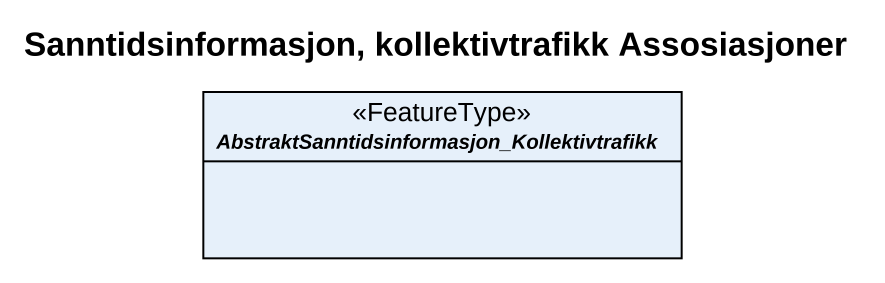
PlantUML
@startuml
title Sanntidsinformasjon, kollektivtrafikk Assosiasjoner
hide circle
hide empty members
abstract class "AbstraktSanntidsinformasjon_Kollektivtrafikk" as AbstraktSanntidsinformasjon <<FeatureType>>
@enduml
